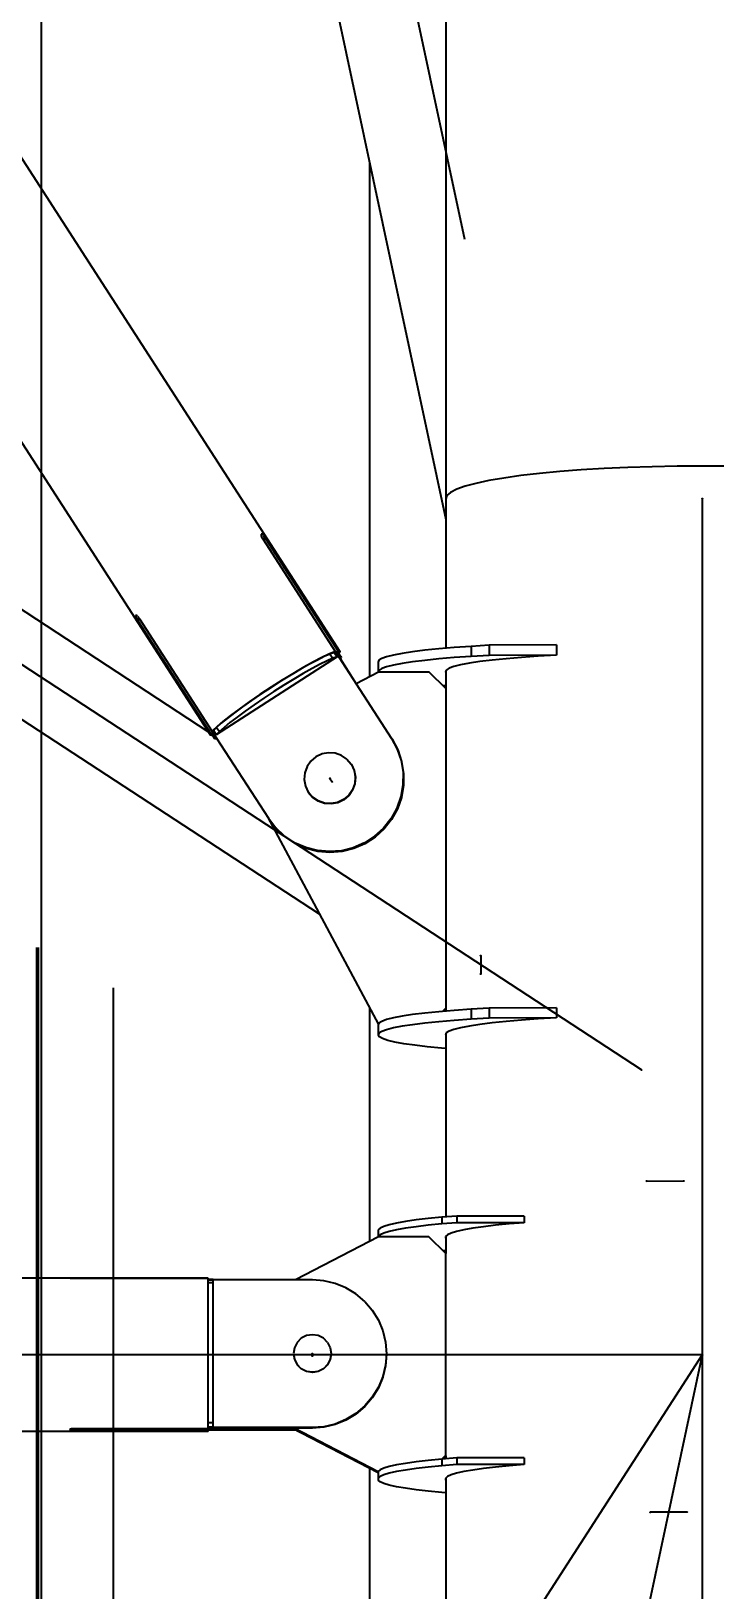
# Model space of a CAD drawing. Header units: millimetres. Extents: x 150209.93 to 150215.05, y 136675.65 to 136679.93.
# Drawn here: x 150211.3624 to 150211.403, y 136678.4369 to 136678.5295 of the extents above; entities that cross this region are included whole.
import ezdxf

# ---------------------------------------------------------------- set-up
doc = ezdxf.new("R2010")
doc.units = ezdxf.units.MM
doc.header["$LTSCALE"] = 0.25
for name, pattern in [('CENTER', [50.8, 31.75, -6.35, 6.35, -6.35]), ('XKITLINE00', [0]), ('XKITLINE02', [4, 2, -2])]:
    doc.linetypes.add(name, pattern=pattern)
doc.styles.add('ROMANS', font='romans.shx')
doc.dimstyles.new('MD300', dxfattribs={"dimtxt": 2.5, "dimasz": 2.5, "dimexe": 1, "dimexo": 1, "dimgap": 0.5, "dimtad": 1, "dimdec": 1, "dimlfac": 50, "dimrnd": 0.5, "dimdsep": 46, "dimtxsty": 'ROMANS', "dimcen": 1, "dimclrd": 146, "dimclre": 146, "dimclrt": 30, "dimadec": 1, "dimazin": 2, "dimtfac": 1, "dimtdec": 1, "dimtmove": 0, "dimatfit": 1, "dimfxl": 1, "dimtolj": 1, "dimtzin": 0, "dimlwd": -1, "dimlwe": -1, "dimarcsym": 0})

# ---------------------------------------------------------------- blocks, each defined once
blk = doc.blocks.new('çatıı')
at = {"color": 8, "linetype": 'CENTER'}
for p, q in [((12370, 16010.75), (12370, 14354.32)), ((12195, 15209.12), (12195, 13540.01)), ((11840, 14920.27), (12370, 14100.27)), ((12195, 14920.27), (12370, 14100.27)), ((12351.95, 14184.83), (11918.47, 14468)), ((12370, 14354.32), (12370, 12689.51)), ((12259.41, 14271.35), (12260.09, 14270.33)), ((12304.21, 14218.73), (12304.21, 14213.3)), ((12353.51, 14151.85), (12364.46, 14151.88)), ((12370, 14100.27), (11840, 13280.27)), ((12370, 14100.27), (11840, 14100.27)), ((12370, 14100.27), (12195, 13280.27)), ((12254.2, 14100.63), (12254.2, 14099.92)), ((12365.51, 14053.62), (12354.56, 14053.59))]:
    blk.add_line(p, q, dxfattribs=at)
at = {"color": 116, "linetype": 'XKITLINE02', "true_color": 0x136734}
for p, q in [((12172.31, 13721.24), (12172.31, 15406.22)), ((12172.84, 13721.24), (12172.84, 15406.22)), ((12173.69, 14446.09), (12173.69, 14943.1)), ((12173.69, 14317.57), (12173.69, 14446.09)), ((12173.69, 14123.02), (12173.69, 14317.57)), ((12173.69, 13838.61), (12173.69, 14123.02))]:
    blk.add_line(p, q, dxfattribs=at)
at = {"color": 7, "linetype": 'XKITLINE00'}
for p, q in [((12173.69, 14446.09), (12173.69, 14897.45)), ((12173.69, 14317.57), (12173.69, 14361.9)), ((12173.69, 14123.02), (12173.69, 14284.99)), ((12173.69, 13838.61), (12173.69, 14077.5))]:
    blk.add_line(p, q, dxfattribs=at)
at = {"color": 8, "linetype": 'XKITLINE00'}
for p, q in [((12293.8, 14884.03), (12293.8, 14354.32)), ((11986.28, 14736.05), (12262.3, 14308.99)), ((11947.9, 14711.23), (12223.92, 14284.18)), ((12261.5, 14499.47), (12293.8, 14348.13)), ((12271.2, 14454.03), (12271.2, 14301.45)), ((12223.28, 14285.18), (11973.81, 14448.14)), ((12256.3, 14231.02), (11959.54, 14424.88)), ((12316.11, 14361.18), (12311.09, 14360.48)), ((12321.65, 14361.82), (12316.11, 14361.18)), ((12327.66, 14362.39), (12321.65, 14361.82)), ((12334.07, 14362.88), (12327.66, 14362.39)), ((12340.83, 14363.29), (12334.07, 14362.88)), ((12347.88, 14363.61), (12340.83, 14363.29)), ((12355.13, 14363.84), (12347.88, 14363.61)), ((12362.53, 14363.98), (12355.13, 14363.84)), ((12370, 14364.03), (12362.53, 14363.98)), ((12377.46, 14363.98), (12370, 14364.03)), ((12297.08, 14357.14), (12295.26, 14356.21)), ((12299.6, 14358.04), (12297.08, 14357.14)), ((12302.79, 14358.9), (12299.6, 14358.04)), ((12306.64, 14359.71), (12302.79, 14358.9)), ((12311.09, 14360.48), (12306.64, 14359.71)), ((12294.16, 14355.27), (12293.8, 14354.32)), ((12294.16, 14355.27), (12293.8, 14354.32)), ((12293.8, 14354.32), (12293.8, 14309.96)), ((12295.26, 14356.21), (12294.16, 14355.27)), ((12295.26, 14356.21), (12294.16, 14355.27)), ((12238.99, 14343.81), (12238.93, 14343.71)), ((12238.93, 14343.71), (12238.93, 14343.53)), ((12238.93, 14343.53), (12238.99, 14343.3)), ((12239.09, 14343.83), (12238.99, 14343.81)), ((12238.99, 14343.3), (12239.1, 14343.02)), ((12239.25, 14343.78), (12239.09, 14343.83)), ((12239.1, 14343.02), (12239.26, 14342.71)), ((12239.44, 14343.65), (12239.25, 14343.78)), ((12239.26, 14342.71), (12239.45, 14342.39)), ((12240.04, 14342.87), (12239.41, 14342.46)), ((12239.53, 14343.57), (12239.44, 14343.65)), ((12239.53, 14343.57), (12239.63, 14343.44)), ((12239.63, 14343.44), (12239.83, 14343.17)), ((12239.83, 14343.17), (12240.04, 14342.87)), ((12240.04, 14342.87), (12240.25, 14342.54)), ((12239.45, 14342.39), (12261.07, 14308.94)), ((12240.25, 14342.54), (12239.62, 14342.13)), ((12240.25, 14342.54), (12261.87, 14309.1)), ((12201.68, 14319.64), (12201.66, 14319.48)), ((12201.66, 14319.48), (12201.7, 14319.26)), ((12201.74, 14319.73), (12201.68, 14319.64)), ((12201.86, 14319.74), (12201.74, 14319.73)), ((12202.01, 14319.66), (12201.86, 14319.74)), ((12202.2, 14319.51), (12202.01, 14319.66)), ((12202.2, 14319.51), (12202.41, 14319.3)), ((12201.7, 14319.26), (12201.74, 14319.14)), ((12201.74, 14319.14), (12201.81, 14318.99)), ((12201.81, 14318.99), (12201.98, 14318.7)), ((12201.98, 14318.7), (12202.17, 14318.38)), ((12202.8, 14318.79), (12202.17, 14318.38)), ((12202.17, 14318.38), (12202.38, 14318.06)), ((12203.01, 14318.46), (12202.38, 14318.06)), ((12202.38, 14318.06), (12223.99, 14284.61)), ((12202.41, 14319.3), (12202.63, 14319.03)), ((12202.63, 14319.03), (12202.84, 14318.72)), ((12202.84, 14318.72), (12224.46, 14285.27)), ((12301.34, 14310.53), (12296.33, 14310.17)), ((12306.73, 14310.85), (12301.34, 14310.53)), ((12301.34, 14310.53), (12301.34, 14307.54)), ((12326.7, 14310.94), (12306.73, 14310.85)), ((12306.73, 14310.85), (12306.73, 14307.86)), ((12326.7, 14310.94), (12326.7, 14307.94)), ((12261.51, 14307.45), (12225.64, 14284.26)), ((12254.53, 14305.94), (12251.67, 14304.35)), ((12255.68, 14306.48), (12253.31, 14305.21)), ((12257.04, 14307.25), (12254.53, 14305.94)), ((12257.73, 14307.5), (12255.68, 14306.48)), ((12258.55, 14306.25), (12256.49, 14305.22)), ((12259.13, 14308.23), (12257.04, 14307.25)), ((12259.42, 14308.25), (12257.73, 14307.5)), ((12260.23, 14306.99), (12258.55, 14306.25)), ((12260.73, 14308.86), (12259.13, 14308.23)), ((12260.7, 14308.7), (12259.42, 14308.25)), ((12259.42, 14308.25), (12260.23, 14306.99)), ((12261.51, 14307.45), (12260.23, 14306.99)), ((12261.07, 14308.94), (12260.7, 14308.7)), ((12261.07, 14308.93), (12260.7, 14308.69)), ((12260.7, 14308.7), (12261.51, 14307.45)), ((12261.07, 14308.94), (12260.73, 14308.86)), ((12261.08, 14308.94), (12277.72, 14283.18)), ((12261.87, 14309.1), (12261.24, 14308.69)), ((12261.48, 14308.85), (12261.24, 14308.69)), ((12261.48, 14308.85), (12262.29, 14307.59)), ((12261.73, 14308.82), (12261.48, 14308.85)), ((12261.73, 14308.82), (12262.54, 14307.57)), ((12261.88, 14308.72), (12261.73, 14308.82)), ((12262.3, 14308.99), (12261.87, 14309.1)), ((12261.88, 14308.72), (12262.69, 14307.47)), ((12262.23, 14308.57), (12262.05, 14308.45)), ((12262.29, 14307.59), (12262.05, 14307.44)), ((12262.3, 14308.99), (12262.23, 14308.57)), ((12262.54, 14307.57), (12262.29, 14307.59)), ((12262.65, 14307.06), (12262.39, 14306.9)), ((12262.41, 14306.9), (12267.24, 14299.42)), ((12262.69, 14307.47), (12262.54, 14307.57)), ((12262.72, 14307.3), (12262.65, 14307.06)), ((12262.69, 14307.47), (12262.72, 14307.3)), ((12273.98, 14306.39), (12273.73, 14305.85)), ((12273.73, 14305.85), (12273.73, 14302.86)), ((12274.82, 14306.92), (12273.98, 14306.39)), ((12276.25, 14307.44), (12274.82, 14306.92)), ((12278.27, 14307.94), (12276.25, 14307.44)), ((12280.85, 14308.44), (12278.27, 14307.94)), ((12283.97, 14308.91), (12280.85, 14308.44)), ((12283.97, 14305.92), (12280.85, 14305.45)), ((12287.61, 14309.36), (12283.97, 14308.91)), ((12287.61, 14306.37), (12283.97, 14305.92)), ((12291.74, 14309.78), (12287.61, 14309.36)), ((12291.74, 14306.79), (12287.61, 14306.37)), ((12296.33, 14310.17), (12291.74, 14309.78)), ((12296.33, 14307.18), (12291.74, 14306.79)), ((12301.34, 14307.54), (12296.33, 14307.18)), ((12303.94, 14306), (12300.82, 14305.53)), ((12306.73, 14307.86), (12301.34, 14307.54)), ((12307.58, 14306.45), (12303.94, 14306)), ((12326.7, 14307.94), (12306.73, 14307.86)), ((12311.71, 14306.87), (12307.58, 14306.45)), ((12316.3, 14307.27), (12311.71, 14306.87)), ((12321.31, 14307.62), (12316.3, 14307.27)), ((12326.7, 14307.94), (12321.31, 14307.62)), ((12247.86, 14302.05), (12244.92, 14300.25)), ((12248.55, 14302.52), (12245.26, 14300.51)), ((12250.68, 14303.72), (12247.86, 14302.05)), ((12251.67, 14304.35), (12248.55, 14302.52)), ((12251.49, 14302.46), (12248.67, 14300.8)), ((12253.31, 14305.21), (12250.68, 14303.72)), ((12254.12, 14303.95), (12251.49, 14302.46)), ((12256.49, 14305.22), (12254.12, 14303.95)), ((12273.88, 14302.83), (12267.23, 14299.41)), ((12273.98, 14303.4), (12273.73, 14302.86)), ((12273.73, 14302.86), (12273.78, 14302.79)), ((12288.86, 14302.9), (12273.88, 14302.83)), ((12274.82, 14303.92), (12273.98, 14303.4)), ((12276.25, 14304.45), (12274.82, 14303.92)), ((12278.27, 14304.95), (12276.25, 14304.45)), ((12280.85, 14305.45), (12278.27, 14304.95)), ((12293.8, 14297.99), (12288.86, 14302.9)), ((12293.95, 14303.48), (12293.7, 14302.95)), ((12293.7, 14302.95), (12293.8, 14302.81)), ((12293.8, 14303.14), (12293.8, 14202.29)), ((12294.79, 14304.01), (12293.95, 14303.48)), ((12296.23, 14304.53), (12294.79, 14304.01)), ((12298.24, 14305.04), (12296.23, 14304.53)), ((12300.82, 14305.53), (12298.24, 14305.04)), ((12238.98, 14296.41), (12236.13, 14294.47)), ((12241.91, 14298.39), (12238.6, 14296.21)), ((12241.94, 14298.35), (12238.98, 14296.41)), ((12242.75, 14297.09), (12239.8, 14295.15)), ((12245.26, 14300.51), (12241.91, 14298.39)), ((12244.92, 14300.25), (12241.94, 14298.35)), ((12245.73, 14298.99), (12242.75, 14297.09)), ((12248.67, 14300.8), (12245.73, 14298.99)), ((12293.8, 14298.85), (12292.84, 14298.93)), ((12232.48, 14291.94), (12229.86, 14289.99)), ((12233.46, 14292.58), (12231.03, 14290.8)), ((12235.42, 14294.04), (12232.48, 14291.94)), ((12236.13, 14294.47), (12233.46, 14292.58)), ((12236.94, 14293.21), (12234.27, 14291.33)), ((12238.6, 14296.21), (12235.42, 14294.04)), ((12239.8, 14295.15), (12236.94, 14293.21)), ((12227.13, 14287.71), (12225.76, 14286.49)), ((12227.64, 14288.24), (12225.89, 14286.74)), ((12228.9, 14289.16), (12227.13, 14287.71)), ((12229.86, 14289.99), (12227.64, 14288.24)), ((12229.71, 14287.91), (12227.94, 14286.46)), ((12231.03, 14290.8), (12228.9, 14289.16)), ((12231.84, 14289.55), (12229.71, 14287.91)), ((12234.27, 14291.33), (12231.84, 14289.55)), ((12223.99, 14284.61), (12223.92, 14284.18)), ((12224.35, 14284.08), (12223.92, 14284.18)), ((12224.62, 14285.02), (12223.99, 14284.61)), ((12224.38, 14284.86), (12224.31, 14284.62)), ((12224.31, 14284.62), (12225.12, 14283.37)), ((12224.31, 14284.62), (12224.34, 14284.45)), ((12224.34, 14284.45), (12225.15, 14283.2)), ((12224.51, 14284.18), (12224.35, 14284.08)), ((12224.62, 14285.02), (12224.38, 14284.86)), ((12224.38, 14284.86), (12225.19, 14283.61)), ((12224.67, 14285.55), (12224.46, 14285.27)), ((12224.83, 14285.52), (12224.46, 14285.27)), ((12224.84, 14285.51), (12224.46, 14285.27)), ((12224.46, 14285.26), (12241.11, 14259.51)), ((12225.89, 14286.74), (12224.67, 14285.55)), ((12225.76, 14286.49), (12224.83, 14285.52)), ((12224.83, 14285.52), (12225.64, 14284.26)), ((12225.19, 14283.61), (12225.12, 14283.37)), ((12225.12, 14283.37), (12225.15, 14283.2)), ((12225.29, 14283.1), (12225.15, 14283.2)), ((12225.43, 14283.76), (12225.19, 14283.61)), ((12225.55, 14283.07), (12225.29, 14283.1)), ((12225.78, 14283.22), (12225.55, 14283.07)), ((12226.57, 14285.23), (12225.64, 14284.26)), ((12225.76, 14286.49), (12226.57, 14285.23)), ((12227.94, 14286.46), (12226.57, 14285.23)), ((12277.72, 14283.18), (12277.88, 14282.95)), ((12277.72, 14283.18), (12279.41, 14280.02)), ((12277.88, 14282.95), (12279.57, 14279.79)), ((12257.06, 14278.62), (12255.26, 14277.77)), ((12259.01, 14278.98), (12257.06, 14278.62)), ((12260.98, 14278.82), (12259.01, 14278.98)), ((12262.85, 14278.16), (12260.98, 14278.82)), ((12264.47, 14277.04), (12262.85, 14278.16)), ((12279.41, 14280.02), (12279.57, 14279.79)), ((12279.41, 14280.02), (12280.55, 14276.63)), ((12279.57, 14279.79), (12280.71, 14276.39)), ((12252.62, 14274.85), (12251.95, 14272.99)), ((12253.75, 14276.48), (12252.62, 14274.85)), ((12255.26, 14277.77), (12253.75, 14276.48)), ((12264.47, 14277.04), (12265.75, 14275.54)), ((12265.75, 14275.54), (12266.6, 14273.75)), ((12265.8, 14275.48), (12266.64, 14273.69)), ((12266.6, 14273.75), (12266.95, 14271.81)), ((12266.64, 14273.69), (12266.99, 14271.75)), ((12280.55, 14276.63), (12281.12, 14273.08)), ((12280.71, 14276.39), (12281.28, 14272.85)), ((12251.95, 14272.99), (12251.79, 14271.02)), ((12251.79, 14271.02), (12252.14, 14269.07)), ((12252.14, 14269.07), (12252.99, 14267.29)), ((12266.79, 14269.84), (12266.12, 14267.97)), ((12266.83, 14269.77), (12266.16, 14267.91)), ((12266.95, 14271.81), (12266.79, 14269.84)), ((12266.99, 14271.75), (12266.83, 14269.77)), ((12281.1, 14269.49), (12280.48, 14265.96)), ((12281.25, 14269.26), (12280.64, 14265.72)), ((12281.12, 14273.08), (12281.1, 14269.49)), ((12281.28, 14272.85), (12281.25, 14269.26)), ((12252.99, 14267.29), (12254.27, 14265.78)), ((12253.03, 14267.22), (12254.31, 14265.72)), ((12255.9, 14264.66), (12254.27, 14265.78)), ((12255.94, 14264.6), (12254.31, 14265.72)), ((12257.76, 14264), (12255.9, 14264.66)), ((12257.8, 14263.94), (12255.94, 14264.6)), ((12259.74, 14263.85), (12257.76, 14264)), ((12259.78, 14263.78), (12257.8, 14263.94)), ((12261.69, 14264.21), (12259.74, 14263.85)), ((12261.73, 14264.14), (12259.78, 14263.78)), ((12263.48, 14265.06), (12261.69, 14264.21)), ((12263.52, 14264.99), (12261.73, 14264.14)), ((12264.99, 14266.34), (12263.48, 14265.06)), ((12263.48, 14265.06), (12263.52, 14264.99)), ((12265.03, 14266.28), (12263.52, 14264.99)), ((12266.12, 14267.97), (12264.99, 14266.34)), ((12266.16, 14267.91), (12265.03, 14266.28)), ((12280.48, 14265.96), (12279.29, 14262.56)), ((12280.64, 14265.72), (12279.45, 14262.33)), ((12240.83, 14259.94), (12273.79, 14198.32)), ((12241.11, 14259.51), (12241.26, 14259.28)), ((12241.11, 14259.51), (12243.29, 14256.67)), ((12241.13, 14259.48), (12241.26, 14259.28)), ((12277.56, 14259.41), (12275.33, 14256.59)), ((12279.29, 14262.56), (12277.56, 14259.41)), ((12279.45, 14262.33), (12277.71, 14259.18)), ((12241.26, 14259.28), (12243.45, 14256.44)), ((12243.29, 14256.67), (12243.45, 14256.44)), ((12245.92, 14254.24), (12243.29, 14256.67)), ((12246.08, 14254), (12243.45, 14256.44)), ((12275.33, 14256.59), (12272.67, 14254.16)), ((12275.48, 14256.35), (12272.82, 14253.93)), ((12277.71, 14259.18), (12275.48, 14256.35)), ((12248.92, 14252.26), (12245.92, 14254.24)), ((12249.08, 14252.03), (12246.08, 14254)), ((12252.2, 14250.81), (12248.92, 14252.26)), ((12252.36, 14250.58), (12249.08, 14252.03)), ((12255.68, 14249.92), (12252.2, 14250.81)), ((12255.84, 14249.69), (12252.36, 14250.58)), ((12266.34, 14250.77), (12262.85, 14249.9)), ((12266.5, 14250.54), (12263, 14249.67)), ((12269.64, 14252.21), (12266.34, 14250.77)), ((12269.8, 14251.97), (12266.5, 14250.54)), ((12272.67, 14254.16), (12269.64, 14252.21)), ((12272.82, 14253.93), (12269.8, 14251.97)), ((12259.26, 14249.62), (12255.68, 14249.92)), ((12259.42, 14249.38), (12255.84, 14249.69)), ((12262.85, 14249.9), (12259.26, 14249.62)), ((12263, 14249.67), (12259.42, 14249.38)), ((12271.2, 14203.17), (12271.2, 14133.97)), ((12274.82, 14199.25), (12273.98, 14198.72)), ((12276.25, 14199.77), (12274.82, 14199.25)), ((12278.27, 14200.28), (12276.25, 14199.77)), ((12280.85, 14200.77), (12278.27, 14200.28)), ((12283.97, 14201.25), (12280.85, 14200.77)), ((12287.61, 14201.7), (12283.97, 14201.25)), ((12291.74, 14202.12), (12287.61, 14201.7)), ((12296.33, 14202.51), (12291.74, 14202.12)), ((12296.33, 14199.52), (12291.74, 14199.13)), ((12293.8, 14203.17), (12292.84, 14202.21)), ((12293.8, 14202.39), (12293.69, 14202.28)), ((12301.34, 14202.87), (12296.33, 14202.51)), ((12301.34, 14199.88), (12296.33, 14199.52)), ((12306.73, 14203.19), (12301.34, 14202.87)), ((12301.34, 14202.87), (12301.34, 14199.88)), ((12306.73, 14200.2), (12301.34, 14199.88)), ((12326.7, 14203.27), (12306.73, 14203.19)), ((12306.73, 14203.19), (12306.73, 14200.2)), ((12326.7, 14200.28), (12306.73, 14200.2)), ((12311.71, 14199.21), (12307.58, 14198.79)), ((12316.3, 14199.6), (12311.71, 14199.21)), ((12321.31, 14199.96), (12316.3, 14199.6)), ((12326.7, 14200.28), (12321.31, 14199.96)), ((12326.7, 14203.27), (12326.7, 14200.28)), ((12273.98, 14198.72), (12273.73, 14198.19)), ((12273.73, 14198.19), (12273.73, 14195.2)), ((12273.98, 14195.73), (12273.73, 14195.2)), ((12273.73, 14195.2), (12274.09, 14194.67)), ((12274.82, 14196.26), (12273.98, 14195.73)), ((12275.04, 14194.14), (12274.09, 14194.67)), ((12276.25, 14196.78), (12274.82, 14196.26)), ((12278.27, 14197.29), (12276.25, 14196.78)), ((12280.85, 14197.78), (12278.27, 14197.29)), ((12283.97, 14198.26), (12280.85, 14197.78)), ((12287.61, 14198.7), (12283.97, 14198.26)), ((12291.74, 14199.13), (12287.61, 14198.7)), ((12293.95, 14195.81), (12293.71, 14195.28)), ((12293.71, 14195.28), (12293.8, 14195.15)), ((12293.8, 14195.48), (12293.8, 14141.22)), ((12294.79, 14196.34), (12293.95, 14195.81)), ((12296.23, 14196.86), (12294.79, 14196.34)), ((12298.24, 14197.37), (12296.23, 14196.86)), ((12300.82, 14197.87), (12298.24, 14197.37)), ((12303.94, 14198.34), (12300.82, 14197.87)), ((12307.58, 14198.79), (12303.94, 14198.34)), ((12276.58, 14193.62), (12275.04, 14194.14)), ((12278.69, 14193.11), (12276.58, 14193.62)), ((12281.37, 14192.62), (12278.69, 14193.11)), ((12284.59, 14192.16), (12281.37, 14192.62)), ((12288.32, 14191.71), (12284.59, 14192.16)), ((12292.54, 14191.29), (12288.32, 14191.71)), ((12293.8, 14191.19), (12292.54, 14191.29)), ((12279.18, 14139.4), (12277.03, 14138.92)), ((12281.83, 14139.86), (12279.18, 14139.4)), ((12284.98, 14140.31), (12281.83, 14139.86)), ((12288.59, 14140.73), (12284.98, 14140.31)), ((12292.65, 14141.13), (12288.59, 14140.73)), ((12292.65, 14139.13), (12288.59, 14138.74)), ((12297.11, 14141.49), (12292.65, 14141.13)), ((12292.65, 14141.13), (12292.65, 14139.13)), ((12297.11, 14139.5), (12292.65, 14139.13)), ((12297.11, 14141.49), (12297.11, 14139.5)), ((12317.11, 14141.49), (12297.11, 14141.49)), ((12317.11, 14139.5), (12297.11, 14139.5)), ((12312.65, 14139.13), (12308.59, 14138.74)), ((12317.11, 14139.5), (12312.65, 14139.13)), ((12317.11, 14141.49), (12317.11, 14139.5)), ((12273.8, 14135.32), (12249.19, 14122.56)), ((12274.31, 14137.92), (12273.76, 14137.41)), ((12273.76, 14137.41), (12273.76, 14135.42)), ((12274.31, 14135.93), (12273.76, 14135.42)), ((12273.76, 14135.42), (12273.76, 14135.31)), ((12288.8, 14135.32), (12273.8, 14135.32)), ((12275.4, 14138.42), (12274.31, 14137.92)), ((12275.4, 14136.43), (12274.31, 14135.93)), ((12277.03, 14138.92), (12275.4, 14138.42)), ((12277.03, 14136.92), (12275.4, 14136.43)), ((12279.18, 14137.4), (12277.03, 14136.92)), ((12281.83, 14137.87), (12279.18, 14137.4)), ((12284.98, 14138.31), (12281.83, 14137.87)), ((12288.59, 14138.74), (12284.98, 14138.31)), ((12293.8, 14130.34), (12288.8, 14135.32)), ((12294.31, 14135.93), (12293.76, 14135.42)), ((12293.76, 14135.42), (12293.76, 14134.91)), ((12293.8, 14134.88), (12293.76, 14134.91)), ((12293.8, 14135.45), (12293.8, 14130.34)), ((12295.4, 14136.43), (12294.31, 14135.93)), ((12297.03, 14136.92), (12295.4, 14136.43)), ((12299.18, 14137.4), (12297.03, 14136.92)), ((12301.83, 14137.87), (12299.18, 14137.4)), ((12304.98, 14138.31), (12301.83, 14137.87)), ((12308.59, 14138.74), (12304.98, 14138.31)), ((12293.8, 14131.11), (12292.96, 14131.17)), ((12293.8, 14070.37), (12293.8, 14130.34)), ((12223.2, 14123.05), (11986.8, 14123.05)), ((12182.36, 14123.03), (12182.19, 14123.03)), ((12182.36, 14122.97), (12182.19, 14123.02)), ((12182.6, 14123.03), (12182.36, 14123.03)), ((12182.6, 14122.93), (12182.36, 14122.97)), ((12182.89, 14123.03), (12182.6, 14123.03)), ((12182.89, 14122.91), (12182.6, 14122.93)), ((12183.2, 14123.03), (12182.89, 14123.03)), ((12182.89, 14123.03), (12182.89, 14122.91)), ((12183.2, 14122.9), (12182.89, 14122.91)), ((12223.2, 14123.03), (12183.2, 14123.03)), ((12183.2, 14123.03), (12183.2, 14122.9)), ((12223.2, 14122.9), (12183.2, 14122.9)), ((12223.2, 14123.05), (12223.2, 14123.03)), ((12223.2, 14122.9), (12223.2, 14123.05)), ((12223.2, 14087.01), (12223.2, 14122.9)), ((12224.7, 14122.62), (12223.2, 14122.62)), ((12254.2, 14122.56), (12223.2, 14122.56)), ((12224.7, 14122.44), (12223.2, 14122.44)), ((12224.7, 14121.7), (12223.2, 14121.7)), ((12224.7, 14122.62), (12224.7, 14122.56)), ((12224.7, 14120.41), (12224.7, 14122.44)), ((12257.64, 14122.29), (12254.2, 14122.56)), ((12260.99, 14121.49), (12257.64, 14122.29)), ((12264.18, 14120.17), (12260.99, 14121.49)), ((12224.7, 14078.83), (12224.7, 14120.41)), ((12267.13, 14118.37), (12264.18, 14120.17)), ((12269.75, 14116.14), (12267.13, 14118.37)), ((12269.75, 14116.14), (12271.99, 14113.52)), ((12271.99, 14113.52), (12273.8, 14110.59)), ((12273.8, 14110.59), (12275.12, 14107.41)), ((12275.12, 14107.41), (12275.92, 14104.06)), ((12248.87, 14102.42), (12248.6, 14100.69)), ((12249.66, 14103.97), (12248.87, 14102.42)), ((12250.9, 14105.21), (12249.66, 14103.97)), ((12252.46, 14106), (12250.9, 14105.21)), ((12254.2, 14106.28), (12252.46, 14106)), ((12255.93, 14106), (12254.2, 14106.28)), ((12257.49, 14105.21), (12255.93, 14106)), ((12258.73, 14103.97), (12257.49, 14105.21)), ((12258.73, 14103.97), (12259.52, 14102.42)), ((12259.52, 14102.42), (12259.8, 14100.69)), ((12275.92, 14104.06), (12276.2, 14100.63)), ((12248.6, 14100.69), (12248.87, 14098.97)), ((12248.6, 14100.63), (12248.87, 14098.9)), ((12248.87, 14098.97), (12249.66, 14097.41)), ((12248.87, 14098.9), (12249.66, 14097.35)), ((12259.52, 14098.97), (12258.73, 14097.41)), ((12259.52, 14098.9), (12258.73, 14097.35)), ((12259.8, 14100.69), (12259.52, 14098.97)), ((12259.8, 14100.63), (12259.52, 14098.9)), ((12276.2, 14100.63), (12275.92, 14097.2)), ((12276.2, 14100.47), (12275.92, 14097.04)), ((12250.9, 14096.18), (12249.66, 14097.41)), ((12250.9, 14096.11), (12249.66, 14097.35)), ((12252.46, 14095.38), (12250.9, 14096.18)), ((12252.46, 14095.32), (12250.9, 14096.11)), ((12254.2, 14095.11), (12252.46, 14095.38)), ((12254.2, 14095.05), (12252.46, 14095.32)), ((12255.93, 14095.38), (12254.2, 14095.11)), ((12255.93, 14095.32), (12254.2, 14095.05)), ((12254.2, 14095.11), (12254.2, 14095.05)), ((12257.49, 14096.18), (12255.93, 14095.38)), ((12257.49, 14096.11), (12255.93, 14095.32)), ((12258.73, 14097.41), (12257.49, 14096.18)), ((12258.73, 14097.35), (12257.49, 14096.11)), ((12275.12, 14093.85), (12273.8, 14090.67)), ((12275.12, 14093.69), (12273.8, 14090.52)), ((12275.92, 14097.2), (12275.12, 14093.85)), ((12275.92, 14097.04), (12275.12, 14093.69)), ((12273.8, 14090.67), (12271.99, 14087.74)), ((12273.8, 14090.52), (12271.99, 14087.58)), ((12223.2, 14078.37), (12223.2, 14087.01)), ((12269.75, 14085.12), (12267.13, 14082.89)), ((12269.75, 14084.96), (12267.13, 14082.73)), ((12271.99, 14087.74), (12269.75, 14085.12)), ((12271.99, 14087.58), (12269.75, 14084.96)), ((12224.7, 14080.12), (12223.2, 14080.12)), ((12257.64, 14078.97), (12254.2, 14078.7)), ((12260.99, 14079.77), (12257.64, 14078.97)), ((12260.99, 14079.61), (12257.64, 14078.81)), ((12257.64, 14078.97), (12257.64, 14078.81)), ((12264.18, 14081.09), (12260.99, 14079.77)), ((12264.18, 14080.93), (12260.99, 14079.61)), ((12267.13, 14082.89), (12264.18, 14081.09)), ((12267.13, 14082.73), (12264.18, 14080.93)), ((12223.2, 14077.5), (11986.8, 14077.5)), ((12182.19, 14078.15), (12182.11, 14078.1)), ((12182.11, 14078.1), (12182.11, 14078.05)), ((12182.19, 14078), (12182.11, 14078.05)), ((12182.36, 14078.24), (12182.19, 14078.15)), ((12182.36, 14077.96), (12182.19, 14078)), ((12182.6, 14078.31), (12182.36, 14078.24)), ((12182.6, 14077.92), (12182.36, 14077.96)), ((12182.89, 14078.36), (12182.6, 14078.31)), ((12182.89, 14077.9), (12182.6, 14077.92)), ((12183.2, 14078.37), (12182.89, 14078.36)), ((12182.89, 14078.36), (12182.89, 14077.9)), ((12183.2, 14077.89), (12182.89, 14077.9)), ((12223.2, 14078.37), (12183.2, 14078.37)), ((12183.2, 14078.37), (12183.2, 14077.89)), ((12223.2, 14077.89), (12183.2, 14077.89)), ((12224.7, 14078.83), (12223.2, 14078.83)), ((12254.2, 14078.7), (12223.2, 14078.7)), ((12254.2, 14078.54), (12223.2, 14078.54)), ((12223.2, 14078.37), (12223.2, 14078.31)), ((12223.2, 14077.5), (12223.2, 14078.37)), ((12224.7, 14078.31), (12223.2, 14078.31)), ((12224.7, 14078.12), (12223.2, 14078.12)), ((12224.7, 14077.93), (12223.2, 14077.93)), ((12224.7, 14077.93), (12224.7, 14078.53)), ((12248.89, 14078.15), (12224.7, 14078.15)), ((12249.19, 14077.99), (12224.7, 14077.99)), ((12273.76, 14065.24), (12248.13, 14078.54)), ((12273.76, 14065.56), (12248.74, 14078.54)), ((12257.64, 14078.81), (12254.2, 14078.54)), ((12254.2, 14078.7), (12254.2, 14078.54)), ((12293.8, 14070.53), (12292.61, 14069.35)), ((12297.11, 14069.72), (12292.65, 14069.35)), ((12293.8, 14070.21), (12292.96, 14069.38)), ((12293.8, 14070.37), (12293.8, 14069.44)), ((12297.11, 14069.72), (12297.11, 14067.72)), ((12317.11, 14069.72), (12297.11, 14069.72)), ((12317.11, 14069.72), (12317.11, 14067.72)), ((12271.2, 14066.57), (12271.2, 13997.66)), ((12274.31, 14066.15), (12273.76, 14065.64)), ((12273.76, 14065.64), (12273.76, 14063.64)), ((12275.4, 14066.65), (12274.31, 14066.15)), ((12277.03, 14067.14), (12275.4, 14066.65)), ((12277.03, 14065.15), (12275.4, 14064.65)), ((12279.18, 14067.62), (12277.03, 14067.14)), ((12279.18, 14065.63), (12277.03, 14065.15)), ((12281.83, 14068.09), (12279.18, 14067.62)), ((12281.83, 14066.09), (12279.18, 14065.63)), ((12284.98, 14068.53), (12281.83, 14068.09)), ((12284.98, 14066.54), (12281.83, 14066.09)), ((12288.59, 14068.95), (12284.98, 14068.53)), ((12288.59, 14066.96), (12284.98, 14066.54)), ((12292.65, 14069.35), (12288.59, 14068.95)), ((12292.65, 14067.36), (12288.59, 14066.96)), ((12292.65, 14069.35), (12292.65, 14067.36)), ((12297.11, 14067.72), (12292.65, 14067.36)), ((12297.03, 14065.15), (12295.4, 14064.65)), ((12299.18, 14065.63), (12297.03, 14065.15)), ((12317.11, 14067.72), (12297.11, 14067.72)), ((12301.83, 14066.09), (12299.18, 14065.63)), ((12304.98, 14066.54), (12301.83, 14066.09)), ((12308.59, 14066.96), (12304.98, 14066.54)), ((12312.65, 14067.36), (12308.59, 14066.96)), ((12317.11, 14067.72), (12312.65, 14067.36)), ((12274.31, 14064.15), (12273.76, 14063.64)), ((12273.76, 14063.64), (12273.76, 14063.14)), ((12274.31, 14062.63), (12273.76, 14063.14)), ((12275.4, 14064.65), (12274.31, 14064.15)), ((12275.4, 14062.13), (12274.31, 14062.63)), ((12277.03, 14061.63), (12275.4, 14062.13)), ((12279.18, 14061.15), (12277.03, 14061.63)), ((12281.83, 14060.69), (12279.18, 14061.15)), ((12284.98, 14060.24), (12281.83, 14060.69)), ((12294.31, 14064.15), (12293.76, 14063.64)), ((12293.76, 14063.64), (12293.76, 14063.14)), ((12293.8, 14063.11), (12293.76, 14063.14)), ((12293.8, 14063.67), (12293.8, 14009.34)), ((12295.4, 14064.65), (12294.31, 14064.15)), ((12288.59, 14059.82), (12284.98, 14060.24)), ((12292.65, 14059.42), (12288.59, 14059.82)), ((12293.8, 14059.33), (12292.65, 14059.42))]:
    blk.add_line(p, q, dxfattribs=at)
for centre in [(12370, 14354.32), (12370, 14354.32), (12259.41, 14271.35), (12260.09, 14270.33), (12304.21, 14218.73), (12304.21, 14213.3), (12351.95, 14184.83), (12353.51, 14151.85), (12364.46, 14151.88), (12254.2, 14100.63), (12254.2, 14099.92), (12370, 14100.27), (12370, 14100.27), (12370, 14100.27), (12370, 14100.27), (12370, 14100.27), (12354.56, 14053.59), (12365.51, 14053.62)]:
    blk.add_circle(centre, 0.05, dxfattribs=at)
blk = doc.blocks.new('*D4')
at = {"color": 146, "transparency": 16777216}
for p, q in [((150211.389635, 136678.626031), (150212.053944, 136678.624802)), ((150211.358006, 136677.744973), (150211.357786, 136677.626088)), ((150212.082314, 136677.743633), (150212.082095, 136677.624748))]:
    blk.add_line(p, q, dxfattribs=at)
for points in [[(150211.389644, 136678.631031), (150211.389626, 136678.621031), (150211.359635, 136678.626086)], [(150212.053953, 136678.629802), (150212.053935, 136678.619802), (150212.083944, 136678.624747)]]:
    blk.add_solid(points, dxfattribs=at)
at = {"layer": 'DEFPOINTS', "color": 0, "transparency": 16777216}
for p in [(150211.359855, 136678.744971), (150212.084164, 136678.743631), (150212.083944, 136678.624747)]:
    blk.add_point(p, dxfattribs=at)
at = {"color": 30, "transparency": 16777216, "insert": (150211.721836, 136678.650416), "char_height": 0.03, "attachment_point": 5, "rotation": 359.89403, "style": 'ROMANS'}
blk.add_mtext('\\A1;36', dxfattribs=at)

msp = doc.modelspace()

# ---------------------------------------------------------------- block references
at = {"xscale": 0.0002000170049888334, "yscale": 0.0002000170049888334, "zscale": 0.0002000170049888334}
msp.add_blockref('çatıı', (150208.928067, 136675.630592), dxfattribs=at)

# ---------------------------------------------------------------- dimensions: what is measured, and where the dimension line sits
dim = msp.add_aligned_dim(p1=(150211.359855, 136678.744971), p2=(150212.084164, 136678.743631), distance=-0.118885, dimstyle='MD300', override={"dimtxt": 0.03, "dimasz": 0.03, "dimgap": 0.01})
dim.commit()
dim.dimension.update_dxf_attribs({"geometry": '*D4', "text_midpoint": (150211.721836, 136678.650416)})

doc.saveas('drawing.dxf')
